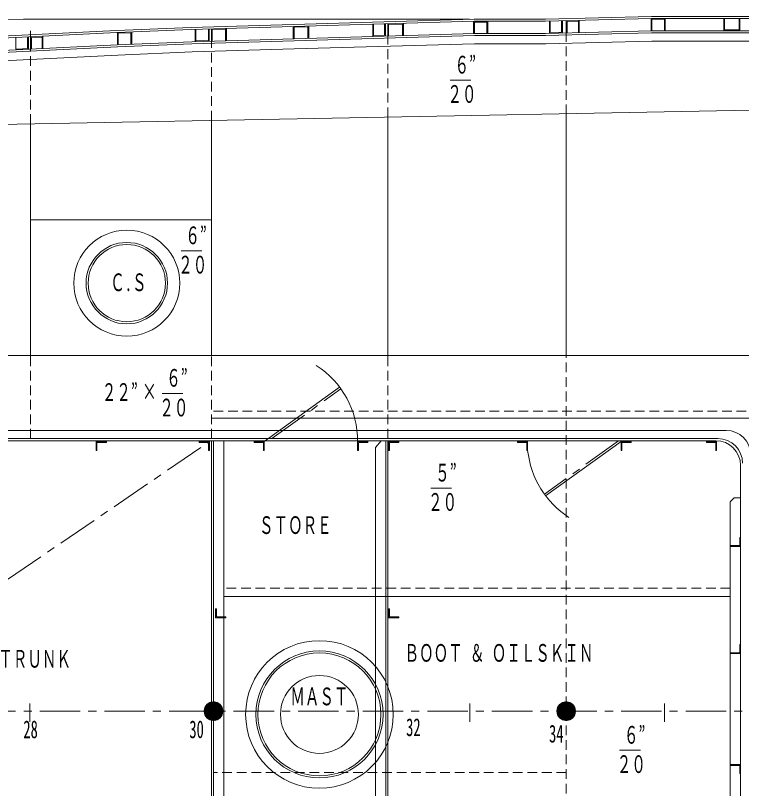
# Model space of a CAD drawing. Units: millimetres, scale not verified. Extents: x -28714 to 28714, y -20310 to 20310.
# Drawn here: x -4658 to -161, y -757 to 4035 of the extents above; entities that cross this region are included whole.
import ezdxf
from ezdxf.enums import TextEntityAlignment as Align

# ---------------------------------------------------------------- set-up
doc = ezdxf.new("R2010")
doc.units = ezdxf.units.MM
doc.header["$LTSCALE"] = 50
doc.linetypes.add('CHAIN1', pattern=[8, 5, -1, 1, -1])
doc.linetypes.add('DASHED1', pattern=[1.8, 1.2, -0.6])
for name, color, linetype, lineweight in [('0-0_0', 3, 'Continuous', 18), ('0-1', 4, 'CHAIN1', 18), ('0-2_寸法', 2, 'Continuous', 18)]:
    doc.layers.add(name, color=color, linetype=linetype, lineweight=lineweight)
doc.styles.add('ＭＳ ゴシック', font='')
doc.styles.get('ＭＳ ゴシック').set_extended_font_data('MS Gothic')

msp = doc.modelspace()

# ---------------------------------------------------------------- linework, layer by layer
at = {"layer": '0-0_0'}
for p, q in [((-2445.71, 3981.09), (-2445.71, 3904.86)), ((-2367.08, 3983.38), (-2367.08, 3907.15)), ((-2352.22, 3907.58), (-2352.22, 3983.81)), ((-2255.27, 3986.63), (-2255.27, 3910.4)), ((-1820.67, 3999.28), (-1820.67, 3923.05)), ((-1733.19, 3999.4), (-1733.19, 3923.2)), ((-1351.33, 4000.04), (-1351.33, 3923.81)), ((-1270.39, 4002.12), (-1270.39, 3925.88)), ((-1247.32, 3926.48), (-1247.32, 4002.7)), ((-1166.49, 4004.77), (-1166.49, 3928.54)), ((-721.72, 4016.16), (-721.72, 3939.93)), ((-634.21, 4016.22), (-634.21, 3940.02)), ((-271.62, 4016.22), (-271.62, 3940.02)), ((-171.9, 4016.22), (-171.9, 3940.02)), ((-4564.27, 3826.5), (-4564.27, 3939.34)), ((-4026.97, 3929.61), (-4026.97, 3853.35)), ((-3937.74, 3933.27), (-3937.74, 3857.01)), ((-3545.73, 3949.08), (-3545.73, 3872.85)), ((-3458.44, 3952.06), (-3458.44, 3875.39)), ((-3444.42, 3875.8), (-3444.42, 3952.03)), ((-3351.81, 3954.73), (-3351.81, 3878.49)), ((-2937.51, 3966.78), (-2937.51, 3890.55)), ((-2841.96, 3969.56), (-2841.96, 3893.33)), ((-4578.39, 3902.09), (-4578.39, 3825.79)), ((-4488.33, 3906.59), (-4488.33, 3830.29)), ((-2352.22, 1923.75), (-2352.22, 3404.98)), ((-1247.32, 1923.75), (-1247.32, 3426.15)), ((-4564.27, 1923.75), (-4564.27, 3362.59)), ((-3444.42, 1928.13), (-3444.42, 3384.05)), ((-4564.27, 2769.15), (-3444.42, 2769.15)), ((-3117.35, 1394.1), (-2650.54, 1730.93)), ((48.08, 1538.88), (-3444.42, 1538.88)), ((-256.72, 1462.68), (-9974.76, 1462.68)), ((-320.22, 1399.18), (-12307.01, 1399.18)), ((-307.52, 1411.88), (-12294.31, 1411.88)), ((-3444.42, -1940.92), (-3444.42, 1399.18)), ((-3431.72, -1940.92), (-3431.72, 1399.18)), ((-3368.22, -1940.92), (-3368.22, 1399.18)), ((-2428.42, 1357.92), (-2393.77, 1399.18)), ((-2364.92, -1940.92), (-2364.92, 1399.18)), ((-2352.22, -1940.92), (-2352.22, 1399.18)), ((-907.78, 1394.1), (-1374.59, 1057.26)), ((-2428.42, -1906.18), (-2428.42, 1357.92)), ((-167.82, -1788.52), (-167.82, 1246.78)), ((-231.32, -1511.88), (-231.32, 1020.93)), ((-231.32, 433.98), (-3368.22, 433.98)), ((-4568.62, -229.8), (-4568.62, -342.47)), ((-3489.23, -273.83), (-3435.11, -219.71)), ((-3488.72, -268.83), (-3440.12, -220.23)), ((-3488.14, -277.22), (-3431.72, -220.81)), ((-3487.61, -263.23), (-3445.72, -221.34)), ((-3485.54, -256.67), (-3452.27, -223.4)), ((-3483.65, -277.22), (-3431.72, -225.3)), ((-3481.39, -248.02), (-3460.92, -227.56)), ((-3479.15, -277.22), (-3431.72, -229.79)), ((-3474.66, -277.22), (-3431.72, -234.28)), ((-3470.17, -277.22), (-3431.72, -238.77)), ((-3431.72, -220.81), (-3430.53, -219.62)), ((-3431.72, -225.3), (-3426.29, -219.87)), ((-3431.72, -229.79), (-3422.31, -220.38)), ((-3431.72, -234.28), (-3418.57, -221.13)), ((-3431.72, -238.77), (-3415.03, -222.08)), ((-3431.72, -243.26), (-3411.67, -223.21)), ((-3431.72, -247.75), (-3408.48, -224.51)), ((-3431.72, -252.24), (-3405.44, -225.96)), ((-3431.72, -256.73), (-3402.54, -227.55)), ((-3431.72, -261.22), (-3399.78, -229.28)), ((-3431.72, -265.71), (-3397.15, -231.14)), ((-3431.72, -270.2), (-3394.64, -233.13)), ((-3431.72, -274.69), (-3392.27, -235.24)), ((-3429.76, -277.22), (-3390.01, -237.48)), ((-1845.02, -229.8), (-1845.02, -342.47)), ((-1304.83, -273.83), (-1250.71, -219.71)), ((-1304.32, -268.83), (-1255.72, -220.23)), ((-1303.74, -277.22), (-1247.32, -220.81)), ((-1303.21, -263.23), (-1261.32, -221.34)), ((-1301.14, -256.67), (-1267.87, -223.4)), ((-1299.25, -277.22), (-1247.32, -225.3)), ((-1296.99, -248.02), (-1276.52, -227.56)), ((-1294.75, -277.22), (-1247.32, -229.79)), ((-1290.26, -277.22), (-1247.32, -234.28)), ((-1285.77, -277.22), (-1247.32, -238.77)), ((-1247.32, -220.81), (-1246.13, -219.62)), ((-1247.32, -225.3), (-1241.89, -219.87)), ((-1247.32, -229.79), (-1237.91, -220.38)), ((-1247.32, -234.28), (-1234.17, -221.13)), ((-1247.32, -238.77), (-1230.63, -222.08)), ((-1247.32, -243.26), (-1227.27, -223.21)), ((-1247.32, -247.75), (-1224.08, -224.51)), ((-1247.32, -252.24), (-1221.04, -225.96)), ((-1247.32, -256.73), (-1218.14, -227.55)), ((-1247.32, -261.22), (-1215.38, -229.28)), ((-1247.32, -265.71), (-1212.75, -231.14)), ((-1247.32, -270.2), (-1210.24, -233.13)), ((-1247.32, -274.69), (-1207.87, -235.24)), ((-1245.36, -277.22), (-1205.61, -237.48)), ((-638.68, -229.8), (-638.68, -342.47)), ((-3489.32, -278.41), (-3488.14, -277.22)), ((-3489.08, -282.66), (-3483.65, -277.22)), ((-3488.56, -286.63), (-3479.15, -277.22)), ((-3487.81, -290.37), (-3474.66, -277.22)), ((-3486.86, -293.91), (-3470.17, -277.22)), ((-3485.73, -297.27), (-3465.68, -277.22)), ((-3484.44, -300.47), (-3461.19, -277.22)), ((-3482.99, -303.51), (-3456.7, -277.22)), ((-3481.4, -306.41), (-3452.21, -277.22)), ((-3479.67, -309.17), (-3447.72, -277.22)), ((-3477.81, -311.8), (-3443.23, -277.22)), ((-3475.82, -314.3), (-3438.74, -277.22)), ((-3473.71, -316.68), (-3434.25, -277.22)), ((-3471.47, -318.93), (-3431.72, -279.18)), ((-3469.11, -321.06), (-3431.72, -283.67)), ((-3465.68, -277.22), (-3431.72, -243.26)), ((-3461.19, -277.22), (-3431.72, -247.75)), ((-3456.7, -277.22), (-3431.72, -252.24)), ((-3452.21, -277.22), (-3431.72, -256.73)), ((-3447.72, -277.22), (-3431.72, -261.22)), ((-3443.23, -277.22), (-3431.72, -265.71)), ((-3438.74, -277.22), (-3431.72, -270.2)), ((-3434.25, -277.22), (-3431.72, -274.69)), ((-3431.72, -279.18), (-3429.76, -277.22)), ((-3431.72, -283.67), (-3425.27, -277.22)), ((-3431.72, -288.16), (-3420.78, -277.22)), ((-3431.72, -292.65), (-3416.29, -277.22)), ((-3431.72, -297.14), (-3411.8, -277.22)), ((-3431.72, -301.63), (-3407.31, -277.22)), ((-3431.72, -306.12), (-3402.82, -277.22)), ((-3431.72, -310.61), (-3398.33, -277.22)), ((-3431.72, -315.1), (-3393.84, -277.22)), ((-3431.72, -319.59), (-3389.35, -277.22)), ((-3431.72, -324.08), (-3384.86, -277.22)), ((-3431.72, -328.57), (-3380.37, -277.22)), ((-3431.72, -333.06), (-3375.88, -277.22)), ((-3428.94, -334.77), (-3374.17, -280.01)), ((-3425.27, -277.22), (-3387.89, -239.84)), ((-3424, -334.32), (-3374.63, -284.95)), ((-3420.78, -277.22), (-3385.88, -242.32)), ((-3416.29, -277.22), (-3384, -244.94)), ((-3411.8, -277.22), (-3382.26, -247.68)), ((-3407.31, -277.22), (-3380.65, -250.56)), ((-3402.82, -277.22), (-3379.18, -253.58)), ((-3398.33, -277.22), (-3377.86, -256.76)), ((-3393.84, -277.22), (-3376.71, -260.09)), ((-3389.35, -277.22), (-3375.74, -263.61)), ((-3384.86, -277.22), (-3374.96, -267.33)), ((-3380.37, -277.22), (-3374.41, -271.27)), ((-3375.88, -277.22), (-3374.13, -275.48)), ((-1304.92, -278.41), (-1303.74, -277.22)), ((-1304.68, -282.66), (-1299.25, -277.22)), ((-1304.16, -286.63), (-1294.75, -277.22)), ((-1303.41, -290.37), (-1290.26, -277.22)), ((-1302.46, -293.91), (-1285.77, -277.22)), ((-1301.33, -297.27), (-1281.28, -277.22)), ((-1300.04, -300.47), (-1276.79, -277.22)), ((-1298.59, -303.51), (-1272.3, -277.22)), ((-1297, -306.41), (-1267.81, -277.22)), ((-1295.27, -309.17), (-1263.32, -277.22)), ((-1293.41, -311.8), (-1258.83, -277.22)), ((-1291.42, -314.3), (-1254.34, -277.22)), ((-1289.31, -316.68), (-1249.85, -277.22)), ((-1287.07, -318.93), (-1247.32, -279.18)), ((-1284.71, -321.06), (-1247.32, -283.67)), ((-1281.28, -277.22), (-1247.32, -243.26)), ((-1276.79, -277.22), (-1247.32, -247.75)), ((-1272.3, -277.22), (-1247.32, -252.24)), ((-1267.81, -277.22), (-1247.32, -256.73)), ((-1263.32, -277.22), (-1247.32, -261.22)), ((-1258.83, -277.22), (-1247.32, -265.71)), ((-1254.34, -277.22), (-1247.32, -270.2)), ((-1249.85, -277.22), (-1247.32, -274.69)), ((-1247.32, -279.18), (-1245.36, -277.22)), ((-1247.32, -283.67), (-1240.87, -277.22)), ((-1247.32, -288.16), (-1236.38, -277.22)), ((-1247.32, -292.65), (-1231.89, -277.22)), ((-1247.32, -297.14), (-1227.4, -277.22)), ((-1247.32, -301.63), (-1222.91, -277.22)), ((-1247.32, -306.12), (-1218.42, -277.22)), ((-1247.32, -310.61), (-1213.93, -277.22)), ((-1247.32, -315.1), (-1209.44, -277.22)), ((-1247.32, -319.59), (-1204.95, -277.22)), ((-1247.32, -324.08), (-1200.46, -277.22)), ((-1247.32, -328.57), (-1195.97, -277.22)), ((-1247.32, -333.06), (-1191.48, -277.22)), ((-1244.54, -334.77), (-1189.77, -280.01)), ((-1240.87, -277.22), (-1203.49, -239.84)), ((-1239.6, -334.32), (-1190.23, -284.95)), ((-1236.38, -277.22), (-1201.48, -242.32)), ((-1231.89, -277.22), (-1199.6, -244.94)), ((-1227.4, -277.22), (-1197.86, -247.68)), ((-1222.91, -277.22), (-1196.25, -250.56)), ((-1218.42, -277.22), (-1194.78, -253.58)), ((-1213.93, -277.22), (-1193.46, -256.76)), ((-1209.44, -277.22), (-1192.31, -260.09)), ((-1204.95, -277.22), (-1191.34, -263.61)), ((-1200.46, -277.22), (-1190.56, -267.33)), ((-1195.97, -277.22), (-1190.01, -271.27)), ((-1191.48, -277.22), (-1189.73, -275.48)), ((-3466.62, -323.06), (-3431.72, -288.16)), ((-3464.01, -324.94), (-3431.72, -292.65)), ((-3461.26, -326.69), (-3431.72, -297.14)), ((-3458.38, -328.3), (-3431.72, -301.63)), ((-3455.36, -329.76), (-3431.72, -306.12)), ((-3452.19, -331.08), (-3431.72, -310.61)), ((-3448.85, -332.23), (-3431.72, -315.1)), ((-3445.33, -333.21), (-3431.72, -319.59)), ((-3441.62, -333.98), (-3431.72, -324.08)), ((-3437.68, -334.53), (-3431.72, -328.57)), ((-3433.47, -334.81), (-3431.72, -333.06)), ((-3418.48, -333.3), (-3375.65, -290.46)), ((-3412.09, -331.39), (-3377.55, -296.86)), ((-3403.86, -327.66), (-3381.29, -305.08)), ((-1282.22, -323.06), (-1247.32, -288.16)), ((-1279.61, -324.94), (-1247.32, -292.65)), ((-1276.86, -326.69), (-1247.32, -297.14)), ((-1273.98, -328.3), (-1247.32, -301.63)), ((-1270.96, -329.76), (-1247.32, -306.12)), ((-1267.79, -331.08), (-1247.32, -310.61)), ((-1264.45, -332.23), (-1247.32, -315.1)), ((-1260.93, -333.21), (-1247.32, -319.59)), ((-1257.22, -333.98), (-1247.32, -324.08)), ((-1253.28, -334.53), (-1247.32, -328.57)), ((-1249.07, -334.81), (-1247.32, -333.06)), ((-1234.08, -333.3), (-1191.25, -290.46)), ((-1227.69, -331.39), (-1193.15, -296.86)), ((-1219.46, -327.66), (-1196.89, -305.08))]:
    msp.add_line(p, q, dxfattribs=at)
at = {"layer": '0-0_0', "color": 1, "linetype": 'DASHED1'}
for p, q in [((-2352.22, 3405.15), (-2352.22, 3907.58)), ((-1247.32, 3332.29), (-1247.32, 3926.48)), ((-3444.42, 3384.05), (-3444.42, 3875.8)), ((-4564.27, 3362.61), (-4564.27, 3826.5)), ((-4564.27, 1411.88), (-4564.27, 1928.13)), ((-3444.42, 1411.88), (-3444.42, 1928.13)), ((-2352.22, 1411.88), (-2352.22, 1928.13)), ((-1247.32, -2406.79), (-1247.32, 1923.75)), ((48.08, 1582.06), (-3444.42, 1582.06)), ((-231.32, 484.78), (-3368.22, 484.78)), ((-1247.32, -658.12), (-3431.72, -658.12))]:
    msp.add_line(p, q, dxfattribs=at)
at = {"layer": '0-0_0', "color": 4, "linetype": 'CHAIN1'}
for p, q in [((-3071, 1411.88), (-2642.99, 1720.71)), ((-922.44, 1399.18), (-1382.13, 1067.48)), ((-8342.07, -1940.92), (-3462.2, 1389.02))]:
    msp.add_line(p, q, dxfattribs=at)
at = {"layer": '0-0_0'}
for points in [[(-5151.99, 3886.14), (-4617.92, 3912.83), (-4031.67, 3942.13), (-3570, 3961.08), (-2935.69, 3979.54), (-1816.62, 4012.1), (-1376.28, 4012.1), (-719.39, 4028.92), (307.37, 4028.92), (866.56, 4035.08), (1424.91, 4035.08), (1994, 4029), (2560.59, 4022.94), (3082.82, 4017.36), (3651.48, 4011.28), (4758.47, 3979.62), (5315.88, 3963.68), (5855.72, 3948.24), (6422.84, 3926.14), (6981.3, 3904.38), (8188.67, 3832.75)], [(-16460.42, 3238.81), (-15566.91, 3382.03), (-14552.31, 3506.34), (-12340.41, 3720.31), (-9580.17, 3892.83), (-6518, 3991.25), (-4608.92, 4011.27), (-1845.32, 4011.27)], [(-5151.31, 3873.45), (-4617.28, 3900.14), (-4031.09, 3929.44), (-3569.55, 3948.39), (-2935.32, 3966.84), (-1816.43, 3999.4), (-1376.12, 3999.4), (-719.23, 4016.22), (307.44, 4016.22), (866.63, 4022.38), (1424.84, 4022.38), (1993.87, 4016.3), (2560.45, 4010.24), (3082.68, 4004.66), (3651.23, 3998.58), (4758.11, 3966.93), (5315.51, 3950.98), (5855.29, 3935.55), (6422.35, 3913.45), (6980.68, 3891.7), (8187.75, 3820.09)], [(-2440.63, 3981.24), (-2440.63, 3910.09), (-2372.16, 3912.08), (-2372.16, 3983.23)], [(-2347.14, 3907.58), (-2347.14, 3978.88), (-2260.35, 3981.4), (-2260.35, 3910.25)], [(-1815.59, 3923.19), (-1815.59, 3994.32), (-1738.27, 3994.32), (-1738.27, 3923.2)], [(-1346.25, 4002.15), (-1346.25, 3929.02), (-1275.47, 3930.84), (-1275.47, 4001.98)], [(-1242.24, 3926.48), (-1242.24, 3997.75), (-1171.57, 3999.56), (-1171.57, 3928.41)], [(-716.64, 3940.02), (-716.64, 4011.14), (-639.29, 4011.14), (-639.29, 3940.02)], [(-266.54, 4016.22), (-266.54, 3945.1), (-176.98, 3945.1), (-176.98, 4016.22)], [(-5147.25, 3797.36), (-4613.48, 3824.04), (-4027.62, 3853.32), (-3566.88, 3872.23), (-2933.11, 3890.68), (-1815.33, 3923.2), (-1375.14, 3923.2), (-718.26, 3940.02), (307.86, 3940.02), (867.05, 3946.18), (1424.43, 3946.18), (1993.05, 3940.1), (2559.64, 3934.05), (3081.87, 3928.46), (3649.73, 3922.39), (4755.93, 3890.76), (5313.33, 3874.82), (5852.72, 3859.39), (6419.38, 3837.31), (6976.94, 3815.58), (8182.2, 3744.08)], [(-5146.58, 3784.68), (-4612.84, 3811.36), (-4027.05, 3840.63), (-3566.44, 3859.54), (-2932.74, 3877.98), (-1815.14, 3910.5), (-1374.98, 3910.5), (-718.09, 3927.32), (307.93, 3927.32), (867.12, 3933.48), (1424.37, 3933.48), (1992.92, 3927.4), (2559.5, 3921.35), (3081.73, 3915.76), (3649.48, 3909.69), (4755.57, 3878.06), (5312.97, 3862.12), (5852.29, 3846.7), (6418.88, 3824.62), (6976.32, 3802.9), (8181.28, 3731.41)], [(-3540.65, 3949.23), (-3540.65, 3878.08), (-3463.52, 3880.32), (-3463.52, 3951.47)], [(-3439.34, 3875.8), (-3439.34, 3947.1), (-3356.89, 3949.5), (-3356.89, 3878.35)], [(-2932.43, 3890.7), (-2932.43, 3961.85), (-2847.04, 3964.33), (-2847.04, 3893.18)], [(-5143.88, 3733.95), (-4610.31, 3760.62), (-4024.74, 3789.89), (-3564.65, 3808.77), (-2931.26, 3827.2), (-1814.4, 3859.7), (-1374.33, 3859.7), (-717.44, 3876.52), (308.21, 3876.52), (867.4, 3882.68), (1424.09, 3882.68), (1992.37, 3876.61), (2558.96, 3870.55), (3081.19, 3864.97), (3648.48, 3858.9), (4754.11, 3827.28), (5311.52, 3811.34)], [(-4655.7, 3898.22), (-4655.7, 3827.02), (-4613.73, 3829.11), (-4583.47, 3830.63), (-4583.47, 3901.83)], [(-4559.19, 3826.5), (-4559.19, 3897.96), (-4493.41, 3901.25), (-4493.41, 3830.04)], [(-4021.89, 3853.56), (-4021.89, 3924.74), (-3942.82, 3927.98), (-3942.82, 3856.8)], [(16812.37, 1313.38), (12835.72, 2686.88), (8357.1, 3276.53), (1864.02, 3483.43), (1742.39, 3483.43), (-4756.52, 3358.91), (-4867.55, 3349.98), (-9159.43, 3004.96), (-9264.93, 2986.56)], [(1081.99, 1928.13), (-12069.38, 1928.13), (-12093.44, 2491.42)], [(-167.82, 1044.96), (-206.22, 1044.96), (-231.32, 1020.93)]]:
    msp.add_lwpolyline(points, dxfattribs=at)
for points in [[(-4153.46, 1338.28), (-4153.46, 1389.02), (-4095.04, 1389.02), (-4095.04, 1394.1), (-4158.54, 1394.1), (-4158.54, 1338.28)], [(-3462.2, 1338.28), (-3462.2, 1389.02), (-3520.62, 1389.02), (-3520.62, 1394.1), (-3457.12, 1394.1), (-3457.12, 1338.28)], [(-3122.43, 1338.28), (-3122.43, 1389.02), (-3180.85, 1389.02), (-3180.85, 1394.1), (-3117.35, 1394.1), (-3117.35, 1338.28)], [(-2534.01, 1338.28), (-2534.01, 1389.02), (-2475.59, 1389.02), (-2475.59, 1394.1), (-2539.09, 1394.1), (-2539.09, 1338.28)], [(-2342.06, 1338.28), (-2342.06, 1389.02), (-2283.64, 1389.02), (-2283.64, 1394.1), (-2347.14, 1394.1), (-2347.14, 1338.28)], [(-1491.11, 1338.28), (-1491.11, 1389.02), (-1549.53, 1389.02), (-1549.53, 1394.1), (-1486.03, 1394.1), (-1486.03, 1338.28)], [(-902.7, 1338.28), (-902.7, 1389.02), (-844.28, 1389.02), (-844.28, 1394.1), (-907.78, 1394.1), (-907.78, 1338.28)], [(-320.68, 1338.28), (-320.68, 1389.02), (-379.1, 1389.02), (-379.1, 1394.1), (-315.6, 1394.1), (-315.6, 1338.28)], [(-172.9, 800.09), (-172.9, 749.36), (-231.32, 749.36), (-231.32, 744.28), (-167.82, 744.28), (-167.82, 800.09)], [(-3413.94, 357.58), (-3413.94, 306.85), (-3355.52, 306.85), (-3355.52, 301.77), (-3419.02, 301.77), (-3419.02, 357.58)], [(-2342.06, 357.58), (-2342.06, 306.85), (-2283.64, 306.85), (-2283.64, 301.77), (-2347.14, 301.77), (-2347.14, 357.58)], [(-172.9, 135.47), (-172.9, 84.73), (-231.32, 84.73), (-231.32, 79.65), (-167.82, 79.65), (-167.82, 135.47)], [(-172.9, -664.26), (-172.9, -613.53), (-231.32, -613.53), (-231.32, -608.45), (-167.82, -608.45), (-167.82, -664.26)]]:
    msp.add_lwpolyline(points, close=True, dxfattribs=at)
for centre, radius in [((-3968.73, 2375.79), 328.37), ((-3968.73, 2375.79), 252.17), ((-3968.73, 2375.79), 239.47), ((-2775.64, -297.51), 457.2), ((-2775.64, -297.51), 393.7), ((-2775.64, -297.51), 381), ((-2775.64, -297.51), 241.3), ((-3431.72, -277.22), 57.61), ((-1247.32, -277.22), 57.61)]:
    msp.add_circle(centre, radius, dxfattribs=at)
for centre, radius, start, end in [((-3093.71, 1397.8), 554.63, 359.61722, 57.40878), ((-256.72, 1310.28), 152.4, 0, 90), ((-320.22, 1246.78), 152.4, 0, 90), ((-307.52, 1259.48), 152.4, 0, 90), ((-922.44, 1399.18), 566.87, 186.16659, 237.12266)]:
    msp.add_arc(centre, radius, start, end, dxfattribs=at)
at = {"layer": '0-1'}
msp.add_line((22142.93, -277.22), (-24129.6, -277.22), dxfattribs=at)
at = {"layer": '0-2_寸法'}
for p, q in [((-1965.45, 3634.71), (-1837.21, 3634.71)), ((-3632.87, 2576.78), (-3504.63, 2576.78)), ((-3749.62, 1691), (-3621.38, 1691)), ((-2085.38, 1105.76), (-1957.14, 1105.76)), ((-916.44, -519.36), (-788.2, -519.36))]:
    msp.add_line(p, q, dxfattribs=at)

# ---------------------------------------------------------------- texts
at = {"layer": '0-2_寸法', "style": 'ＭＳ ゴシック', "width": 0.6}
for s, p in [('６”', (-1938.87, 3642.17)), ('２０', (-1983.04, 3460.37)), ('６”', (-3606.3, 2584.25)), ('２０', (-3650.47, 2402.44)), ('Ｃ.Ｓ', (-4071.41, 2293.11)), ('６”', (-3724.77, 1701.01)), ('２２”', (-4123.45, 1612.73)), ('×', (-3873.4, 1615.6)), ('２０', (-3767.21, 1516.67)), ('５”', (-2058.8, 1113.23)), ('２０', (-2102.97, 931.42)), ('ＳＴＯＲＥ', (-3149.85, 788.06)), ('ＴＲＵＮＫ', (-4764.58, -40.72)), ('ＢＯＯＴ ＆ ＯＩＬＳＫＩＮ', (-2248.62, -4.2)), ('ＭＡＳＴ', (-2955.96, -273.81)), ('32', (-2238.55, -464.51)), ('28', (-4609.42, -477.69)), ('30', (-3581.43, -477.69)), ('34', (-1353.61, -504.56)), ('６”', (-889.86, -511.89)), ('２０', (-934.03, -693.69))]:
    msp.add_text(s, height=110, dxfattribs=at).set_placement(p, align=Align.BOTTOM_LEFT)

doc.saveas('drawing.dxf')
